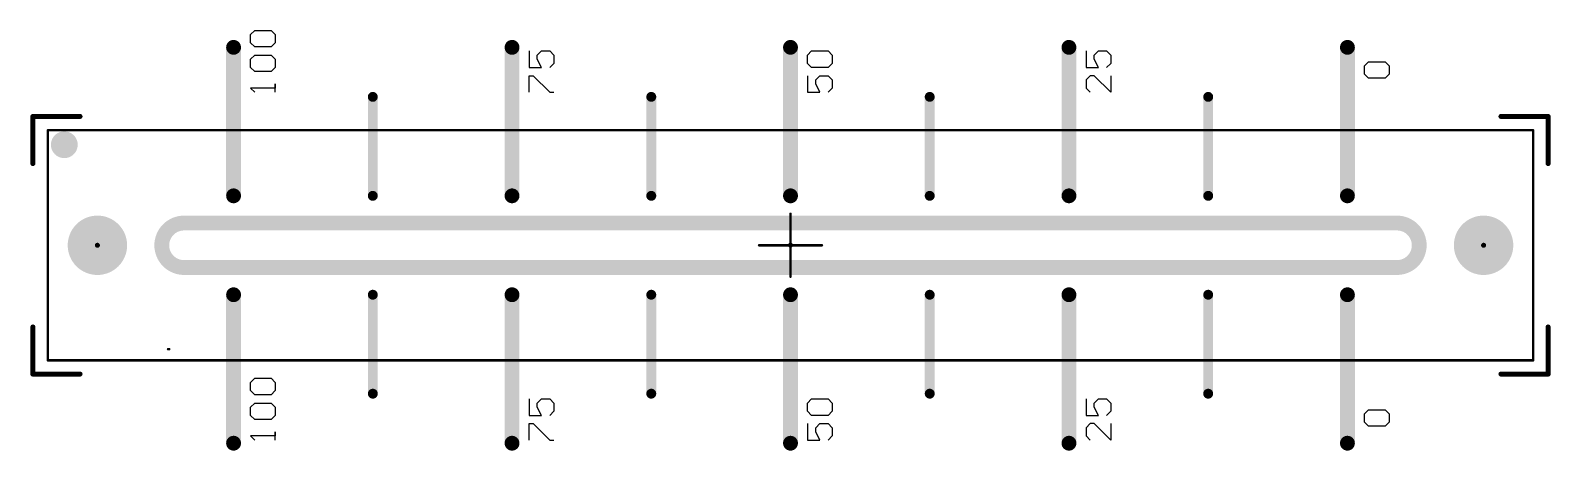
# Model space of a CAD drawing. Header units: millimetres. Extents: x 48.79 to 51.21, y 49.67 to 50.34.
import ezdxf

# ---------------------------------------------------------------- set-up
doc = ezdxf.new("R2010")
doc.units = ezdxf.units.MM
doc.header["$MEASUREMENT"] = 0
for name, color, linetype in [('BottomOverlay', 54, 'Continuous'), ('BottomSolder', 6, 'Continuous'), ('Mechanical13', 56, 'Continuous'), ('Mechanical7', 56, 'Continuous'), ('PadHoleLayer', 156, 'Continuous'), ('TopOverlay', 2, 'Continuous'), ('TopSolder', 216, 'Continuous')]:
    doc.layers.add(name, color=color, linetype=linetype)

msp = doc.modelspace()

# ---------------------------------------------------------------- linework, layer by layer
at = {"layer": 'BottomOverlay', "const_width": 0.00787}
for points in [[(48.795, 50.13), (48.795, 50.205)], [(48.795, 50.205), (48.87, 50.205)], [(51.13, 50.205), (51.205, 50.205)], [(51.205, 50.13), (51.205, 50.205)], [(48.795, 49.795), (48.795, 49.87)], [(51.205, 49.795), (51.205, 49.87)], [(48.795, 49.795), (48.87, 49.795)], [(51.13, 49.795), (51.205, 49.795)]]:
    msp.add_lwpolyline(points, dxfattribs=at)
at = {"layer": 'BottomOverlay'}
for points, const_width in [([(48.793, 50.205, 1), (48.797, 50.205, 1)], 0.00394), ([(48.793, 50.205, 1), (48.797, 50.205, 1)], 0.00394), ([(48.868, 50.205, 1), (48.872, 50.205, 1)], 0.00394), ([(51.128, 50.205, 1), (51.132, 50.205, 1)], 0.00394), ([(51.203, 50.205, 1), (51.207, 50.205, 1)], 0.00394), ([(51.203, 50.205, 1), (51.207, 50.205, 1)], 0.00394), ([(48.8466, 50.16, 1), (48.8434, 50.16, 1)], 0.0394), ([(48.8336, 50.16, 1), (48.8533, 50.16, 1)], 0.0197), ([(48.8367, 50.16, 1), (48.8564, 50.16, 1)], 0.0197), ([(48.793, 50.13, 1), (48.797, 50.13, 1)], 0.00394), ([(51.203, 50.13, 1), (51.207, 50.13, 1)], 0.00394), ([(48.793, 49.87, 1), (48.797, 49.87, 1)], 0.00394), ([(51.203, 49.87, 1), (51.207, 49.87, 1)], 0.00394), ([(48.793, 49.795, 1), (48.797, 49.795, 1)], 0.00394), ([(48.793, 49.795, 1), (48.797, 49.795, 1)], 0.00394), ([(48.868, 49.795, 1), (48.872, 49.795, 1)], 0.00394), ([(51.128, 49.795, 1), (51.132, 49.795, 1)], 0.00394), ([(51.203, 49.795, 1), (51.207, 49.795, 1)], 0.00394), ([(51.203, 49.795, 1), (51.207, 49.795, 1)], 0.00394)]:
    msp.add_lwpolyline(points, format="xyb", close=True, dxfattribs=dict(at, const_width=const_width))
at = {"layer": 'BottomSolder', "const_width": 0.004}
for points in [[(48.8956, 50, 1), (48.8996, 50, 1)], [(49.998, 50, 1), (50.002, 50, 1)], [(51.1004, 50, 1), (51.1044, 50, 1)]]:
    msp.add_lwpolyline(points, format="xyb", close=True, dxfattribs=at)
at = {"layer": 'Mechanical13', "const_width": 0.00394}
for points in [[(48.8189, 49.8169), (48.8189, 50.1831)], [(48.8189, 50.1831), (51.1811, 50.1831)], [(51.1811, 49.8169), (51.1811, 50.1831)], [(49.01, 49.8346), (49.0118, 49.8346)], [(48.8189, 49.8169), (51.1811, 49.8169)]]:
    msp.add_lwpolyline(points, dxfattribs=at)
at = {"layer": 'Mechanical13', "const_width": 0.00197}
for points in [[(48.8179, 50.1831, 1), (48.8199, 50.1831, 1)], [(48.8179, 50.1831, 1), (48.8199, 50.1831, 1)], [(51.1801, 50.1831, 1), (51.1821, 50.1831, 1)], [(51.1801, 50.1831, 1), (51.1821, 50.1831, 1)], [(49.009, 49.8346, 1), (49.011, 49.8346, 1)], [(49.0108, 49.8346, 1), (49.0128, 49.8346, 1)], [(48.8179, 49.8169, 1), (48.8199, 49.8169, 1)], [(48.8179, 49.8169, 1), (48.8199, 49.8169, 1)], [(51.1801, 49.8169, 1), (51.1821, 49.8169, 1)], [(51.1801, 49.8169, 1), (51.1821, 49.8169, 1)]]:
    msp.add_lwpolyline(points, format="xyb", close=True, dxfattribs=at)
at = {"layer": 'Mechanical7', "const_width": 0.00394}
for points in [[(48.8189, 50.1831), (51.1811, 50.1831)], [(48.8189, 49.8169), (48.8189, 50.1831)], [(51.1811, 49.8169), (51.1811, 50.1831)], [(50, 49.95), (50, 50.05)], [(49.95, 50), (50.05, 50)], [(50, 49.95), (50, 50)], [(50, 50), (50.05, 50)], [(49.01, 49.8346), (49.0118, 49.8346)], [(48.8189, 49.8169), (51.1811, 49.8169)]]:
    msp.add_lwpolyline(points, dxfattribs=at)
at = {"layer": 'Mechanical7', "const_width": 0.00197}
for points in [[(48.8179, 50.1831, 1), (48.8199, 50.1831, 1)], [(48.8179, 50.1831, 1), (48.8199, 50.1831, 1)], [(51.1801, 50.1831, 1), (51.1821, 50.1831, 1)], [(51.1801, 50.1831, 1), (51.1821, 50.1831, 1)], [(49.999, 50.05, 1), (50.001, 50.05, 1)], [(49.949, 50, 1), (49.951, 50, 1)], [(49.999, 50, 1), (50.001, 50, 1)], [(49.999, 50, 1), (50.001, 50, 1)], [(50.049, 50, 1), (50.051, 50, 1)], [(50.049, 50, 1), (50.051, 50, 1)], [(49.999, 49.95, 1), (50.001, 49.95, 1)], [(49.999, 49.95, 1), (50.001, 49.95, 1)], [(49.009, 49.8346, 1), (49.011, 49.8346, 1)], [(49.0108, 49.8346, 1), (49.0128, 49.8346, 1)], [(48.8179, 49.8169, 1), (48.8199, 49.8169, 1)], [(48.8179, 49.8169, 1), (48.8199, 49.8169, 1)], [(51.1801, 49.8169, 1), (51.1821, 49.8169, 1)], [(51.1801, 49.8169, 1), (51.1821, 49.8169, 1)]]:
    msp.add_lwpolyline(points, format="xyb", close=True, dxfattribs=at)
at = {"layer": 'PadHoleLayer'}
for points, const_width in [([(48.874, 50, 1), (48.9213, 50, 1)], 0.0472), ([(49.0354, 50.0354), (50.9646, 50.0354, -1), (50.9646, 49.9646), (49.0354, 49.9646, -1)], 0.0236), ([(51.0787, 50, 1), (51.126, 50, 1)], 0.0472)]:
    msp.add_lwpolyline(points, format="xyb", close=True, dxfattribs=dict(at, const_width=const_width))
at = {"layer": 'TopOverlay'}
for p, q in [((49.1413, 50.3354), (49.1478, 50.342)), ((49.1478, 50.342), (49.1741, 50.342)), ((49.1741, 50.342), (49.1806, 50.3354)), ((49.1413, 50.3223), (49.1413, 50.3354)), ((49.1478, 50.3158), (49.1413, 50.3223)), ((49.1806, 50.3223), (49.1741, 50.3158)), ((49.1806, 50.3354), (49.1806, 50.3223)), ((49.1413, 50.2961), (49.1478, 50.3026)), ((49.1413, 50.283), (49.1413, 50.2961)), ((49.1741, 50.3158), (49.1478, 50.3158)), ((49.1478, 50.3026), (49.1741, 50.3026)), ((49.1741, 50.3026), (49.1806, 50.2961)), ((49.1806, 50.2961), (49.1806, 50.283)), ((49.5842, 50.3092), (49.5842, 50.283)), ((49.5973, 50.3026), (49.6038, 50.3092)), ((49.5973, 50.2961), (49.5973, 50.3026)), ((49.6038, 50.283), (49.5973, 50.2961)), ((49.6038, 50.3092), (49.617, 50.3092)), ((49.617, 50.3092), (49.6235, 50.3026)), ((49.6235, 50.3026), (49.6235, 50.2895)), ((50.0271, 50.3026), (50.0336, 50.3092)), ((50.0271, 50.2895), (50.0271, 50.3026)), ((50.0336, 50.3092), (50.0599, 50.3092)), ((50.0599, 50.3092), (50.0664, 50.3026)), ((50.0664, 50.3026), (50.0664, 50.2895)), ((50.47, 50.3092), (50.47, 50.283)), ((50.4831, 50.3026), (50.4897, 50.3092)), ((50.4831, 50.2961), (50.4831, 50.3026)), ((50.4897, 50.283), (50.4831, 50.2961)), ((50.4897, 50.3092), (50.5028, 50.3092)), ((50.5028, 50.3092), (50.5094, 50.3026)), ((50.5094, 50.3026), (50.5094, 50.2895)), ((50.9129, 50.2854), (50.9195, 50.292)), ((50.9195, 50.292), (50.9457, 50.292)), ((50.9457, 50.292), (50.9523, 50.2854)), ((49.1478, 50.2764), (49.1413, 50.283)), ((49.1741, 50.2764), (49.1478, 50.2764)), ((49.1806, 50.283), (49.1741, 50.2764)), ((49.5842, 50.283), (49.6038, 50.283)), ((49.5842, 50.2436), (49.5842, 50.2698)), ((49.5842, 50.2698), (49.5907, 50.2698)), ((49.5907, 50.2698), (49.617, 50.2436)), ((49.6235, 50.2895), (49.617, 50.283)), ((50.0336, 50.283), (50.0271, 50.2895)), ((50.0271, 50.2698), (50.0271, 50.2436)), ((50.0599, 50.283), (50.0336, 50.283)), ((50.0402, 50.2633), (50.0468, 50.2698)), ((50.0468, 50.2698), (50.0599, 50.2698)), ((50.0664, 50.2895), (50.0599, 50.283)), ((50.0599, 50.2698), (50.0664, 50.2633)), ((50.47, 50.283), (50.4897, 50.283)), ((50.4766, 50.2698), (50.47, 50.2633)), ((50.4831, 50.2698), (50.4766, 50.2698)), ((50.5094, 50.2436), (50.4831, 50.2698)), ((50.5094, 50.2895), (50.5028, 50.283)), ((50.5094, 50.2698), (50.5094, 50.2436)), ((50.9129, 50.2723), (50.9129, 50.2854)), ((50.9195, 50.2657), (50.9129, 50.2723)), ((50.9523, 50.2723), (50.9457, 50.2657)), ((50.9523, 50.2854), (50.9523, 50.2723)), ((49.1806, 50.2502), (49.1413, 50.2502)), ((49.1413, 50.2502), (49.1478, 50.2436)), ((49.1806, 50.2436), (49.1806, 50.2567)), ((49.1806, 50.2567), (49.1806, 50.2502)), ((49.617, 50.2436), (49.6235, 50.2436)), ((50.0271, 50.2436), (50.0468, 50.2436)), ((50.0402, 50.2567), (50.0402, 50.2633)), ((50.0468, 50.2436), (50.0402, 50.2567)), ((50.0664, 50.2502), (50.0599, 50.2436)), ((50.0664, 50.2633), (50.0664, 50.2502)), ((50.47, 50.2633), (50.47, 50.2502)), ((50.47, 50.2502), (50.4766, 50.2436)), ((50.9457, 50.2657), (50.9195, 50.2657)), ((49.1413, 49.7818), (49.1478, 49.7884)), ((49.1478, 49.7884), (49.1741, 49.7884)), ((49.1741, 49.7884), (49.1806, 49.7818)), ((49.1413, 49.7687), (49.1413, 49.7818)), ((49.1478, 49.7621), (49.1413, 49.7687)), ((49.1741, 49.7621), (49.1478, 49.7621)), ((49.1806, 49.7687), (49.1741, 49.7621)), ((49.1806, 49.7818), (49.1806, 49.7687)), ((49.1413, 49.7424), (49.1478, 49.749)), ((49.1413, 49.7293), (49.1413, 49.7424)), ((49.1478, 49.749), (49.1741, 49.749)), ((49.1741, 49.749), (49.1806, 49.7424)), ((49.1806, 49.7424), (49.1806, 49.7293)), ((49.5842, 49.7556), (49.5842, 49.7293)), ((49.5973, 49.749), (49.6038, 49.7556)), ((49.5973, 49.7424), (49.5973, 49.749)), ((49.6038, 49.7293), (49.5973, 49.7424)), ((49.6038, 49.7556), (49.617, 49.7556)), ((49.617, 49.7556), (49.6235, 49.749)), ((49.6235, 49.7359), (49.617, 49.7293)), ((49.6235, 49.749), (49.6235, 49.7359)), ((50.0271, 49.749), (50.0336, 49.7556)), ((50.0271, 49.7359), (50.0271, 49.749)), ((50.0336, 49.7293), (50.0271, 49.7359)), ((50.0336, 49.7556), (50.0599, 49.7556)), ((50.0599, 49.7556), (50.0664, 49.749)), ((50.0664, 49.7359), (50.0599, 49.7293)), ((50.0664, 49.749), (50.0664, 49.7359)), ((50.47, 49.7556), (50.47, 49.7293)), ((50.4831, 49.749), (50.4897, 49.7556)), ((50.4831, 49.7424), (50.4831, 49.749)), ((50.4897, 49.7293), (50.4831, 49.7424)), ((50.4897, 49.7556), (50.5028, 49.7556)), ((50.5028, 49.7556), (50.5094, 49.749)), ((50.5094, 49.7359), (50.5028, 49.7293)), ((50.5094, 49.749), (50.5094, 49.7359)), ((50.9129, 49.7318), (50.9195, 49.7383)), ((50.9195, 49.7383), (50.9457, 49.7383)), ((50.9457, 49.7383), (50.9523, 49.7318)), ((49.1478, 49.7228), (49.1413, 49.7293)), ((49.1741, 49.7228), (49.1478, 49.7228)), ((49.1806, 49.7293), (49.1741, 49.7228)), ((49.5842, 49.7293), (49.6038, 49.7293)), ((49.5842, 49.69), (49.5842, 49.7162)), ((49.5842, 49.7162), (49.5907, 49.7162)), ((49.5907, 49.7162), (49.617, 49.69)), ((50.0271, 49.7162), (50.0271, 49.69)), ((50.0599, 49.7293), (50.0336, 49.7293)), ((50.0402, 49.7096), (50.0468, 49.7162)), ((50.0468, 49.7162), (50.0599, 49.7162)), ((50.0599, 49.7162), (50.0664, 49.7096)), ((50.47, 49.7293), (50.4897, 49.7293)), ((50.4766, 49.7162), (50.47, 49.7096)), ((50.4831, 49.7162), (50.4766, 49.7162)), ((50.5094, 49.69), (50.4831, 49.7162)), ((50.5094, 49.7162), (50.5094, 49.69)), ((50.9129, 49.7187), (50.9129, 49.7318)), ((50.9195, 49.7121), (50.9129, 49.7187)), ((50.9457, 49.7121), (50.9195, 49.7121)), ((50.9523, 49.7187), (50.9457, 49.7121)), ((50.9523, 49.7318), (50.9523, 49.7187)), ((49.1806, 49.6965), (49.1413, 49.6965)), ((49.1413, 49.6965), (49.1478, 49.69)), ((49.1806, 49.69), (49.1806, 49.7031)), ((49.1806, 49.7031), (49.1806, 49.6965)), ((49.617, 49.69), (49.6235, 49.69)), ((50.0271, 49.69), (50.0468, 49.69)), ((50.0402, 49.7031), (50.0402, 49.7096)), ((50.0468, 49.69), (50.0402, 49.7031)), ((50.0664, 49.6965), (50.0599, 49.69)), ((50.0664, 49.7096), (50.0664, 49.6965)), ((50.47, 49.7096), (50.47, 49.6965)), ((50.47, 49.6965), (50.4766, 49.69))]:
    msp.add_line(p, q, dxfattribs=at)
for points, const_width in [([(49.1142, 50.0787), (49.1142, 50.315)], 0.0236), ([(49.5571, 50.0787), (49.5571, 50.315)], 0.0236), ([(50, 50.0787), (50, 50.315)], 0.0236), ([(50.4429, 50.0787), (50.4429, 50.315)], 0.0236), ([(50.8858, 50.0787), (50.8858, 50.315)], 0.0236), ([(49.3356, 50.0787), (49.3356, 50.2362)], 0.0157), ([(49.7785, 50.0787), (49.7785, 50.2362)], 0.0157), ([(50.2215, 50.0787), (50.2215, 50.2362)], 0.0157), ([(50.6644, 50.0787), (50.6644, 50.2362)], 0.0157), ([(49.1142, 49.685), (49.1142, 49.9213)], 0.0236), ([(49.3356, 49.7638), (49.3356, 49.9213)], 0.0157), ([(49.5571, 49.685), (49.5571, 49.9213)], 0.0236), ([(49.7785, 49.7638), (49.7785, 49.9213)], 0.0157), ([(50, 49.685), (50, 49.9213)], 0.0236), ([(50.2215, 49.7638), (50.2215, 49.9213)], 0.0157), ([(50.4429, 49.685), (50.4429, 49.9213)], 0.0236), ([(50.6644, 49.7638), (50.6644, 49.9213)], 0.0157), ([(50.8858, 49.685), (50.8858, 49.9213)], 0.0236)]:
    msp.add_lwpolyline(points, dxfattribs=dict(at, const_width=const_width))
for points, const_width in [([(49.1083, 50.315, 1), (49.1201, 50.315, 1)], 0.0118), ([(49.5512, 50.315, 1), (49.563, 50.315, 1)], 0.0118), ([(49.9941, 50.315, 1), (50.0059, 50.315, 1)], 0.0118), ([(50.437, 50.315, 1), (50.4488, 50.315, 1)], 0.0118), ([(50.8799, 50.315, 1), (50.8917, 50.315, 1)], 0.0118), ([(49.3317, 50.2362, 1), (49.3396, 50.2362, 1)], 0.00787), ([(49.7746, 50.2362, 1), (49.7825, 50.2362, 1)], 0.00787), ([(50.2175, 50.2362, 1), (50.2254, 50.2362, 1)], 0.00787), ([(50.6604, 50.2362, 1), (50.6683, 50.2362, 1)], 0.00787), ([(49.1083, 50.0787, 1), (49.1201, 50.0787, 1)], 0.0118), ([(49.3317, 50.0787, 1), (49.3396, 50.0787, 1)], 0.00787), ([(49.5512, 50.0787, 1), (49.563, 50.0787, 1)], 0.0118), ([(49.7746, 50.0787, 1), (49.7825, 50.0787, 1)], 0.00787), ([(49.9941, 50.0787, 1), (50.0059, 50.0787, 1)], 0.0118), ([(50.2175, 50.0787, 1), (50.2254, 50.0787, 1)], 0.00787), ([(50.437, 50.0787, 1), (50.4488, 50.0787, 1)], 0.0118), ([(50.6604, 50.0787, 1), (50.6683, 50.0787, 1)], 0.00787), ([(50.8799, 50.0787, 1), (50.8917, 50.0787, 1)], 0.0118), ([(49.1083, 49.9213, 1), (49.1201, 49.9213, 1)], 0.0118), ([(49.3317, 49.9213, 1), (49.3396, 49.9213, 1)], 0.00787), ([(49.5512, 49.9213, 1), (49.563, 49.9213, 1)], 0.0118), ([(49.7746, 49.9213, 1), (49.7825, 49.9213, 1)], 0.00787), ([(49.9941, 49.9213, 1), (50.0059, 49.9213, 1)], 0.0118), ([(50.2175, 49.9213, 1), (50.2254, 49.9213, 1)], 0.00787), ([(50.437, 49.9213, 1), (50.4488, 49.9213, 1)], 0.0118), ([(50.6604, 49.9213, 1), (50.6683, 49.9213, 1)], 0.00787), ([(50.8799, 49.9213, 1), (50.8917, 49.9213, 1)], 0.0118), ([(49.3317, 49.7638, 1), (49.3396, 49.7638, 1)], 0.00787), ([(49.7746, 49.7638, 1), (49.7825, 49.7638, 1)], 0.00787), ([(50.2175, 49.7638, 1), (50.2254, 49.7638, 1)], 0.00787), ([(50.6604, 49.7638, 1), (50.6683, 49.7638, 1)], 0.00787), ([(49.1083, 49.685, 1), (49.1201, 49.685, 1)], 0.0118), ([(49.5512, 49.685, 1), (49.563, 49.685, 1)], 0.0118), ([(49.9941, 49.685, 1), (50.0059, 49.685, 1)], 0.0118), ([(50.437, 49.685, 1), (50.4488, 49.685, 1)], 0.0118), ([(50.8799, 49.685, 1), (50.8917, 49.685, 1)], 0.0118)]:
    msp.add_lwpolyline(points, format="xyb", close=True, dxfattribs=dict(at, const_width=const_width))
at = {"layer": 'TopSolder', "const_width": 0.004}
for points in [[(48.8956, 50, 1), (48.8996, 50, 1)], [(49.998, 50, 1), (50.002, 50, 1)], [(51.1004, 50, 1), (51.1044, 50, 1)]]:
    msp.add_lwpolyline(points, format="xyb", close=True, dxfattribs=at)

doc.saveas('drawing.dxf')
